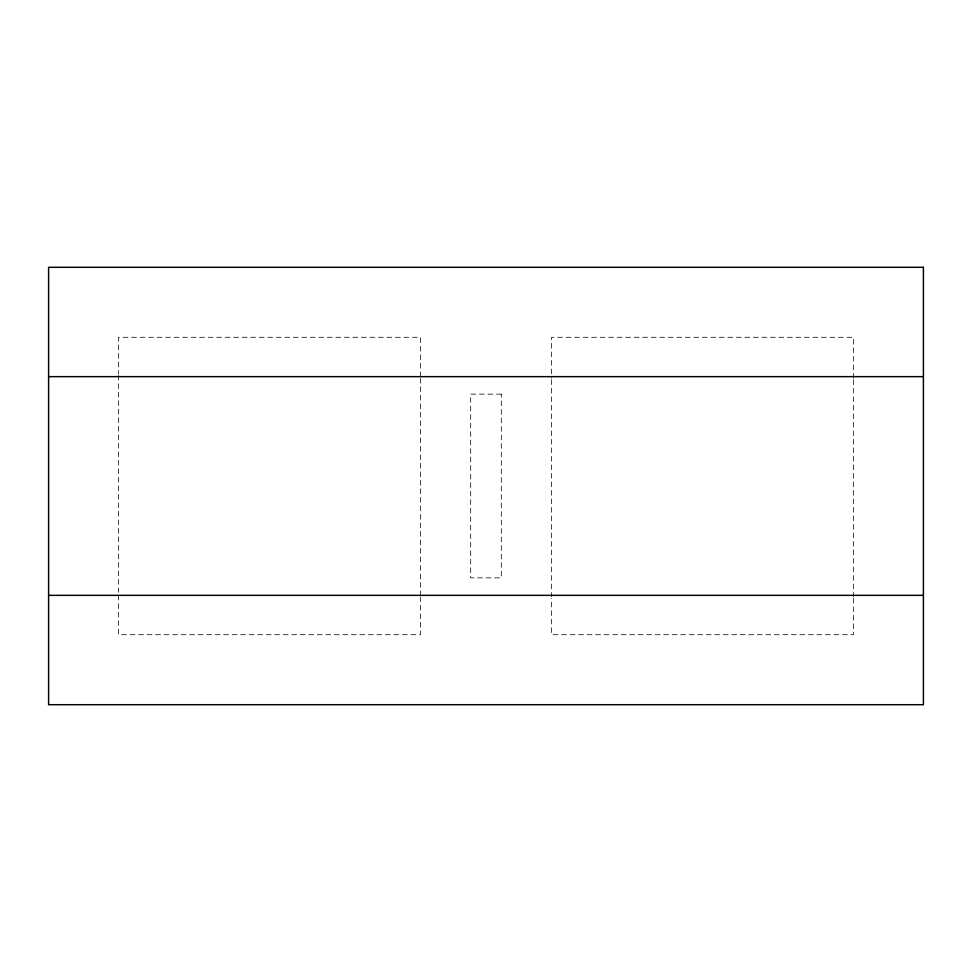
<?xml version="1.0" encoding="UTF-8"?>
<svg xmlns="http://www.w3.org/2000/svg" width="972" height="972" viewBox="0 0 972 972"><rect width="100%" height="100%" fill="white"/><g stroke="black" fill="none" stroke-linecap="round" stroke-linejoin="round"><path stroke-width="0.73" stroke-dasharray="4.86 3.65" d="M853.416 378.254L853.416 337.284L551.61 337.284L551.61 378.254M853.416 379.773L853.416 596.784M853.416 598.29L853.416 634.716L551.61 634.716L551.61 598.29M551.61 379.773L551.61 596.784M420.39 376.735L420.39 337.284L118.584 337.284L118.584 373.71M420.39 378.254L420.39 595.265M420.39 596.784L420.39 634.716L118.584 634.716L118.584 593.746M118.584 375.216L118.584 592.227M501.309 394.146L470.691 394.146L470.691 577.854L501.309 577.854L501.309 394.146"/><path stroke-width="1.46" d="M48.6 376.65L923.4 376.65M48.6 595.35L923.4 595.35M923.4 267.3L48.6 267.3L48.6 704.7L923.4 704.7L923.4 267.3"/></g></svg>
